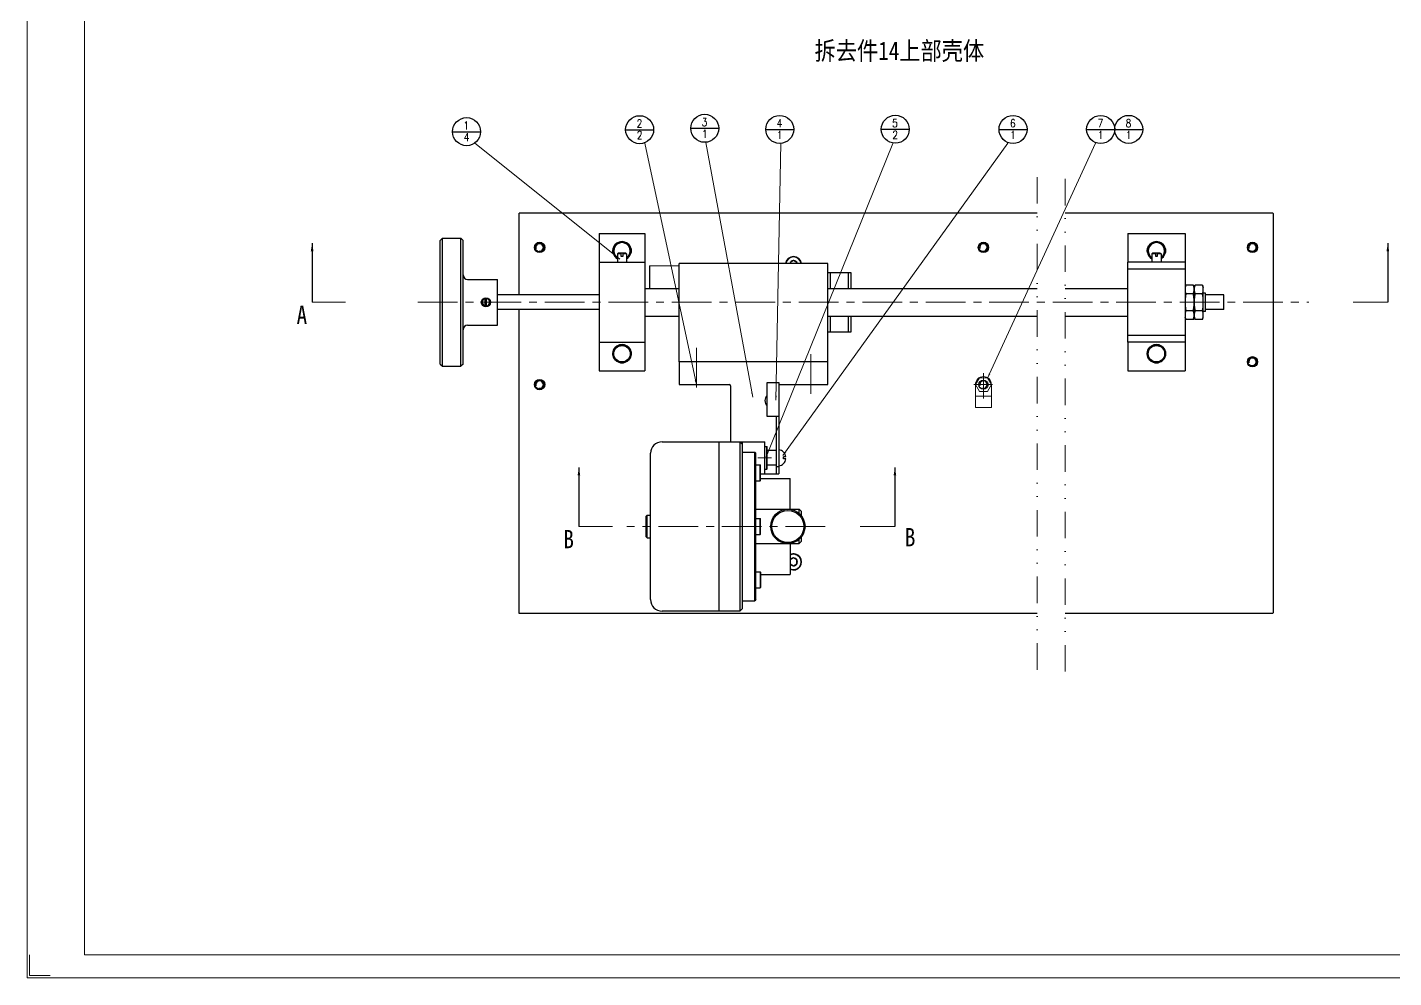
# Model space of a CAD drawing. Header units: millimetres. Extents: x 348 to 7549, y -2121 to -1262.
# Drawn here: x 348 to 946, y -2103 to -1688 of the extents above; entities that cross this region are included whole.
import ezdxf
from ezdxf.enums import TextEntityAlignment as Align

# ---------------------------------------------------------------- set-up
doc = ezdxf.new("R2010")
doc.units = ezdxf.units.MM
doc.header["$LTSCALE"] = 46.255
doc.linetypes.add('CENTER', pattern=[0.6, 0.375, -0.075, 0.075, -0.075])
doc.linetypes.add('DIVIDE2', pattern=[0.625, 0.25, -0.125, 0, -0.125, 0, -0.125])
doc.layers.get('0').update_dxf_attribs({"linetype": 'CONTINUOUS'})
for name, color, linetype in [('02___PRT_ALL_AXES', 7, 'CONTINUOUS'), ('3_ALL_AXES', 7, 'CONTINUOUS'), ('7_ALL_FEATURES', 7, 'CONTINUOUS')]:
    doc.layers.add(name, color=color, linetype=linetype)
for name, color, linetype, lineweight in [('dim', 82, 'CONTINUOUS', 9), ('中心线', 2, 'CENTER', 13), ('双点划线', 4, 'DIVIDE2', 13), ('图框_内框线', 5, 'CONTINUOUS', 13), ('图框_外框线', 7, 'CONTINUOUS', 13), ('图框_角线', 5, 'CONTINUOUS', 13), ('文字', 3, 'CONTINUOUS', 13), ('粗实线', 7, 'CONTINUOUS', 20)]:
    doc.layers.add(name, color=color, linetype=linetype, lineweight=lineweight)
doc.styles.add('ROMANC', font='romanc.shx', dxfattribs={"bigfont": 'gbcbig.shx'})
doc.styles.get("Standard").update_dxf_attribs({"font": 'txt', "width": 0.85, "bigfont": 'gbcbig.shx'})
doc.dimstyles.get("Standard").update_dxf_attribs({"dimtxt": 3.5, "dimasz": 3.5, "dimexe": 0.18, "dimexo": 0.0625, "dimgap": 0.09, "dimtad": 1, "dimdec": 3, "dimdsep": 46, "dimtxsty": 'Standard', "dimcen": 0.09, "dimadec": 0, "dimazin": 0, "dimtol": 1, "dimtp": 0.001, "dimtm": 0.001, "dimtfac": 1, "dimtdec": 3, "dimtofl": 0, "dimtmove": 0, "dimatfit": 3, "dimfxl": 1, "dimtolj": 1, "dimarcsym": 0})
doc.dimstyles.new('YanXiu', dxfattribs={"dimtxt": 2.5, "dimasz": 2.2, "dimexe": 0.66, "dimexo": 0.66, "dimgap": 0.66, "dimtad": 0, "dimtoh": 1, "dimdsep": 46, "dimtxsty": 'ROMANC', "dimcen": 0, "dimclrd": 256, "dimclre": 131, "dimclrt": 42, "dimazin": 2, "dimtfac": 1, "dimtofl": 0, "dimtmove": 0, "dimatfit": 3, "dimfxl": 1, "dimlwd": 5, "dimlwe": 5, "dimarcsym": 0})

msp = doc.modelspace()

# ---------------------------------------------------------------- linework, layer by layer
at = {"color": 2, "linetype": 'Continuous'}
for p, q in [((638.2664, -1731.8529), (650.5127, -1731.8529)), ((534.14102, -1733.32016), (546.38732, -1733.32016)), ((609.80482, -1732.45015), (622.05112, -1732.45015)), ((671.0428, -1732.33901), (683.2891, -1732.33901)), ((721.5424, -1732.27059), (733.7887, -1732.27059)), ((773.03361, -1732.34419), (785.27991, -1732.34419)), ((811.34622, -1732.34419), (823.59252, -1732.34419)), ((823.60027, -1732.31398), (835.84657, -1732.31398))]:
    msp.add_line(p, q, dxfattribs=at)
at = {"color": 7, "linetype": 'Continuous'}
for p, q in [((563.21879, -1804.70416), (563.21879, -1768.90416)), ((789.73113, -1768.90416), (563.21879, -1768.90416)), ((892.59854, -1768.90416), (801.96338, -1768.90416)), ((892.84854, -1769.15416), (892.84854, -1943.65416)), ((528.7188, -1780.90416), (529.7188, -1779.90416)), ((529.71879, -1835.90416), (529.71879, -1779.90416)), ((537.71879, -1835.90416), (537.71879, -1779.90416)), ((538.71879, -1780.90416), (537.71879, -1779.90416)), ((528.71879, -1834.90394), (528.71879, -1780.90439)), ((538.71879, -1834.90394), (538.71879, -1780.90439)), ((604.27837, -1786.09196), (604.21879, -1785.40416)), ((612.21879, -1785.40416), (612.15922, -1786.09196)), ((837.90812, -1786.09196), (837.84854, -1785.40416)), ((845.84854, -1785.40416), (845.78897, -1786.09196)), ((607.91879, -1786.78286), (606.21879, -1786.78286)), ((609.84005, -1786.40416), (606.59754, -1786.40416)), ((607.91879, -1787.82416), (607.91879, -1786.40416)), ((608.51879, -1787.82416), (607.91879, -1787.82416)), ((608.51879, -1786.40416), (608.51879, -1787.82416)), ((610.21879, -1786.78286), (608.51879, -1786.78286)), ((854.34854, -1790.40416), (829.34854, -1790.40416)), ((829.34854, -1825.40416), (829.34854, -1790.40416)), ((841.54854, -1786.78286), (839.84854, -1786.78286)), ((843.46984, -1786.40416), (840.22724, -1786.40416)), ((841.54854, -1787.82416), (841.54854, -1786.40416)), ((842.14854, -1787.82416), (841.54854, -1787.82416)), ((842.14854, -1786.40416), (842.14854, -1787.82416)), ((843.84854, -1786.78286), (842.14854, -1786.78286)), ((854.34854, -1790.40416), (854.34854, -1825.40416)), ((698.21879, -1794.90416), (708.21879, -1794.90416)), ((699.21879, -1794.90416), (699.2188, -1801.90416)), ((707.21878, -1801.90416), (707.21879, -1794.90416)), ((854.34854, -1793.40416), (829.34854, -1793.40416)), ((854.71453, -1800.39861), (854.35497, -1801.3865)), ((857.98255, -1800.39861), (854.71453, -1800.39861)), ((857.98255, -1800.39861), (858.34854, -1801.40416)), ((858.71453, -1800.39861), (858.34854, -1801.40416)), ((858.34854, -1801.40416), (858.34854, -1814.40416)), ((861.98255, -1800.39861), (858.71453, -1800.39861)), ((861.98255, -1800.39861), (862.34854, -1801.40416)), ((862.34854, -1814.40416), (862.34854, -1801.40416)), ((548.41879, -1809.88153), (548.41879, -1805.92679)), ((549.01879, -1809.88153), (549.01879, -1805.92679)), ((857.98255, -1804.15139), (854.71453, -1804.15139)), ((861.98255, -1804.15139), (858.71453, -1804.15139)), ((563.21879, -1943.90416), (563.21879, -1811.10416)), ((699.2188, -1813.90416), (699.21879, -1820.90416)), ((707.21879, -1820.90416), (707.21878, -1813.90416)), ((854.71453, -1815.40972), (854.35497, -1814.42182)), ((857.98255, -1811.65694), (854.71453, -1811.65694)), ((857.98255, -1815.40972), (854.71453, -1815.40972)), ((857.98255, -1815.40972), (858.34854, -1814.40416)), ((858.71453, -1815.40972), (858.34854, -1814.40416)), ((861.98255, -1811.65694), (858.71453, -1811.65694)), ((861.98255, -1815.40972), (858.71453, -1815.40972)), ((861.98255, -1815.40972), (862.34854, -1814.40416)), ((708.21879, -1820.90416), (698.21879, -1820.90416)), ((854.34854, -1822.40416), (829.34854, -1822.40416)), ((854.34854, -1825.40416), (829.34854, -1825.40416)), ((604.27837, -1831.09196), (604.21879, -1830.40416)), ((612.21879, -1830.40416), (612.15922, -1831.09196)), ((837.90812, -1831.09196), (837.84854, -1830.40416)), ((845.84854, -1830.40416), (845.78897, -1831.09196)), ((528.7188, -1834.90416), (529.7188, -1835.90416)), ((538.71879, -1834.90416), (537.71879, -1835.90416)), ((633.21879, -1833.90416), (633.21879, -1843.90416)), ((698.21879, -1843.90416), (698.21879, -1833.90416)), ((633.21879, -1843.90416), (655.21879, -1843.90416)), ((655.71879, -1844.40416), (655.71879, -1868.90416)), ((671.71879, -1857.90416), (671.71879, -1842.90416)), ((671.71879, -1842.90416), (676.71879, -1842.90416)), ((676.71879, -1842.90416), (676.71879, -1882.90416)), ((676.71879, -1843.90416), (698.21879, -1843.90416)), ((676.71879, -1857.90416), (671.71879, -1857.90416)), ((675.71879, -1882.90416), (675.71879, -1857.90416)), ((625.71879, -1868.90416), (670.71879, -1868.90416)), ((650.71879, -1942.90416), (650.71879, -1868.90416)), ((659.71879, -1868.90416), (659.71879, -1942.90416)), ((660.71879, -1869.90416), (659.71879, -1868.90416)), ((660.71884, -1869.90412), (659.71885, -1868.9041)), ((660.71879, -1868.90416), (660.71879, -1941.90416)), ((670.71879, -1882.90416), (670.71879, -1868.90416)), ((620.71879, -1937.90416), (620.71879, -1873.90416)), ((666.21879, -1938.40416), (666.21879, -1873.40416)), ((666.71879, -1873.90416), (666.21879, -1873.40416)), ((666.71879, -1937.90388), (666.71879, -1873.90444)), ((675.71879, -1872.74188), (671.71879, -1872.74188)), ((675.71879, -1879.06644), (671.71879, -1879.06644)), ((676.71879, -1879.90416), (675.71879, -1879.90416)), ((668.71879, -1882.90416), (676.71879, -1882.90416)), ((686.71878, -1899.40417), (685.71878, -1898.40417)), ((685.71879, -1900.32377), (685.71879, -1898.40416)), ((686.71879, -1901.43623), (686.71879, -1899.40416)), ((618.71879, -1910.40416), (618.71879, -1901.40416)), ((618.71882, -1901.40419), (619.21883, -1900.9042)), ((619.21879, -1910.90416), (619.21879, -1900.90416)), ((618.71882, -1910.40413), (619.21883, -1910.90413)), ((686.71879, -1912.40416), (686.71879, -1910.3721)), ((686.71878, -1912.40415), (685.71878, -1913.40415)), ((685.71879, -1913.40416), (685.71879, -1911.48459)), ((666.71879, -1937.90416), (666.21879, -1938.40416)), ((789.73113, -1943.90416), (563.21879, -1943.90416)), ((659.71879, -1942.90416), (625.71879, -1942.90416)), ((660.71879, -1941.90416), (659.71879, -1942.90416)), ((660.71884, -1941.90421), (659.71885, -1942.90422)), ((892.59854, -1943.90416), (801.96338, -1943.90416))]:
    msp.add_line(p, q, dxfattribs=at)
at = {"color": 2, "linetype": 'Continuous'}
for centre in [(644.38955, -1731.8529), (677.16595, -1732.33901), (727.66555, -1732.27059), (779.15676, -1732.34419), (817.46937, -1732.34419), (829.72342, -1732.31398), (540.26417, -1733.32016), (615.92797, -1732.45015)]:
    msp.add_circle(centre, 6.12315, dxfattribs=at)
at = {"color": 7, "linetype": 'Continuous'}
for centre, radius in [((548.71879, -1807.90416), 2), ((680.71879, -1905.90416), 7.5), ((680.71879, -1905.90416), 7)]:
    msp.add_circle(centre, radius, dxfattribs=at)
for centre, radius, start, end in [((892.59854, -1769.15416), 0.25, 0, 90), ((608.21877, -1785.40417), 3.99998, 189.90124491, 239.99521213), ((608.21882, -1785.40417), 3.99998, 300.00478635, 350.09875554), ((841.84852, -1785.40417), 3.99998, 189.90124491, 239.99521213), ((841.84857, -1785.40417), 3.99998, 300.00478635, 350.09875554), ((540.71879, -1795.90416), 2, 180, 270), ((548.71879, -1807.90416), 1.6213, 100.66327203, 259.33672797), ((548.71879, -1807.90416), 1.6213, 280.66327203, 79.33672797), ((540.71879, -1819.90416), 2, 90, 180), ((608.21879, -1830.40416), 4.00001, 189.90132836, 350.09867164), ((841.84854, -1830.40416), 4.00001, 189.90132836, 350.09867164), ((655.21879, -1844.40416), 0.5, 0, 90), ((673.71879, -1850.90416), 3, 131.84293038, 228.15706962), ((625.71879, -1873.90416), 5, 90, 180), ((625.71879, -1937.90416), 5, 180, 270), ((892.59854, -1943.65416), 0.25, 270, 0)]:
    msp.add_arc(centre, radius, start, end, dxfattribs=at)
at = {"color": 2, "linetype": 'Continuous'}
for centre, radius, start, end in [((572.21879, -1783.90416), 1.621, 255, 195), ((608.21879, -1785.40416), 4, 350.09875554, 189.90124491), ((766.21879, -1783.90416), 1.621, 255, 195), ((841.84854, -1785.40416), 4, 350.09875554, 189.90124491), ((883.84854, -1783.90416), 1.621, 255, 195), ((608.21879, -1785.40416), 4, 299.92362704, 300.00478635), ((841.84854, -1785.40416), 4, 299.92362704, 300.00478635), ((548.71879, -1807.90416), 1.6213, 79.33672797, 100.66327203), ((548.71879, -1807.90416), 1.6213, 259.33672797, 280.66327203), ((608.21879, -1830.40416), 4, 350.09867164, 189.90132836), ((841.84854, -1830.40416), 4, 350.09867164, 189.90132836), ((883.84854, -1833.90416), 1.621, 255, 195), ((572.21879, -1843.90416), 1.621, 255, 195), ((766.21879, -1843.90416), 1.621, 255, 195)]:
    msp.add_arc(centre, radius, start, end, dxfattribs=at)
at = {"color": 7, "linetype": 'Continuous'}
for points, start_tangent, end_tangent in [([(604.21879, -1785.40416), (604.2869, -1784.66916), (604.4889, -1783.9592), (604.81792, -1783.29843), (605.26276, -1782.70938), (605.80825, -1782.21209), (606.43584, -1781.82351), (607.12414, -1781.55686), (607.84972, -1781.42123), (608.58787, -1781.42123), (609.31345, -1781.55686), (610.00175, -1781.82351), (610.62933, -1782.21209), (611.17483, -1782.70938), (611.61966, -1783.29843), (611.94868, -1783.9592), (612.15069, -1784.66916), (612.21879, -1785.40416)], (0.001551358, 0.999998797), (0.001551358, -0.999998797)), ([(837.84854, -1785.40416), (837.91665, -1784.66916), (838.11865, -1783.9592), (838.44767, -1783.29843), (838.89251, -1782.70938), (839.438, -1782.21209), (840.06559, -1781.82351), (840.75389, -1781.55686), (841.47947, -1781.42123), (842.21762, -1781.42123), (842.9432, -1781.55686), (843.6315, -1781.82351), (844.25908, -1782.21209), (844.80458, -1782.70938), (845.24941, -1783.29843), (845.57843, -1783.9592), (845.78044, -1784.66916), (845.84854, -1785.40416)], (0.001551358, 0.999998797), (0.001551358, -0.999998797)), ([(854.34854, -1802.275), (854.36403, -1802.64747), (854.40974, -1803.019), (854.48401, -1803.39046)], (0, -1), (0.229964832, -0.97319894)), ([(854.71453, -1800.39861), (854.58551, -1800.78439), (854.48405, -1801.15937), (854.40977, -1801.53084)], (-0.342020143, -0.939692621), (-0.160360206, -0.987058562)), ([(854.48401, -1803.39046), (854.5855, -1803.76557), (854.71453, -1804.15139)], (0.229964832, -0.97319894), (0.342020143, -0.939692621)), ([(858.34854, -1802.275), (858.33307, -1801.90263), (858.28734, -1801.531), (858.21306, -1801.15945), (858.11164, -1800.7846), (857.98255, -1800.39861)], (0, 1), (-0.342020143, 0.939692621)), ([(857.98255, -1804.15139), (858.11163, -1803.76542), (858.21303, -1803.39068), (858.28732, -1803.01912), (858.33306, -1802.64744), (858.34854, -1802.275)], (0.342020143, 0.939692621), (0, 1)), ([(858.71453, -1800.39861), (858.58551, -1800.78439), (858.48405, -1801.15937), (858.40977, -1801.53084), (858.36404, -1801.90244), (858.34854, -1802.275)], (-0.342020143, -0.939692621), (0, -1)), ([(858.34854, -1802.275), (858.36403, -1802.64747), (858.40974, -1803.019), (858.48401, -1803.39046), (858.5855, -1803.76557), (858.71453, -1804.15139)], (0, -1), (0.342020143, -0.939692621)), ([(862.34854, -1802.275), (862.33307, -1801.90263), (862.28734, -1801.531), (862.21306, -1801.15945), (862.11164, -1800.7846), (861.98255, -1800.39861)], (0, 1), (-0.342020143, 0.939692621)), ([(861.98255, -1804.15139), (862.11163, -1803.76542), (862.21303, -1803.39068), (862.28732, -1803.01912), (862.33306, -1802.64744), (862.34854, -1802.275)], (0.342020143, 0.939692621), (0, 1)), ([(854.71453, -1804.15139), (854.58684, -1804.91421), (854.48544, -1805.66117), (854.41062, -1806.40544), (854.36429, -1807.15298), (854.34854, -1807.90416)], (-0.179044418, -0.983840991), (0, -1)), ([(854.34854, -1807.90416), (854.36415, -1808.6519), (854.41013, -1809.39694), (854.48464, -1810.14042), (854.58607, -1810.88908), (854.71453, -1811.65694)], (0, -1), (0.179044418, -0.983840991)), ([(858.34854, -1807.90416), (858.33294, -1807.15643), (858.28696, -1806.4114), (858.21245, -1805.66794), (858.11102, -1804.91928), (857.98255, -1804.15139)], (-0.000000011, 1), (-0.179044418, 0.983840991)), ([(857.98255, -1811.65694), (858.11025, -1810.89411), (858.21165, -1810.14717), (858.28647, -1809.40291), (858.3328, -1808.65536), (858.34854, -1807.90416)], (0.179044418, 0.983840991), (0, 1)), ([(858.71453, -1804.15139), (858.58684, -1804.91421), (858.48544, -1805.66117), (858.41062, -1806.40544), (858.36429, -1807.15298), (858.34854, -1807.90416)], (-0.179044418, -0.983840991), (0, -1)), ([(858.34854, -1807.90416), (858.36415, -1808.6519), (858.41013, -1809.39694), (858.48464, -1810.14042), (858.58607, -1810.88908), (858.71453, -1811.65694)], (0, -1), (0.179044418, -0.983840991)), ([(862.34854, -1807.90416), (862.33294, -1807.15643), (862.28696, -1806.4114), (862.21245, -1805.66794), (862.11102, -1804.91928), (861.98255, -1804.15139)], (-0.000000011, 1), (-0.179044418, 0.983840991)), ([(861.98255, -1811.65694), (862.11025, -1810.89411), (862.21165, -1810.14717), (862.28647, -1809.40291), (862.3328, -1808.65536), (862.34854, -1807.90416)], (0.179044418, 0.983840991), (0, 1)), ([(854.48405, -1812.4177), (854.40977, -1812.78917), (854.36404, -1813.16077), (854.34854, -1813.53333)], (-0.229993823, -0.973192089), (0, -1)), ([(854.40974, -1814.27733), (854.48401, -1814.64879), (854.5855, -1815.0239), (854.71453, -1815.40972)], (0.16032998, -0.987063472), (0.342020143, -0.939692621)), ([(854.71453, -1811.65694), (854.58551, -1812.04272), (854.48405, -1812.4177)], (-0.342020143, -0.939692621), (-0.229993823, -0.973192089)), ([(858.34854, -1813.53333), (858.33307, -1813.16096), (858.28734, -1812.78933), (858.21306, -1812.41778), (858.11164, -1812.04293), (857.98255, -1811.65694)], (0, 1), (-0.342020143, 0.939692621)), ([(857.98255, -1815.40972), (858.11163, -1815.02375), (858.21303, -1814.64901), (858.28732, -1814.27745), (858.33306, -1813.90577), (858.34854, -1813.53333)], (0.342020143, 0.939692621), (0, 1)), ([(858.71453, -1811.65694), (858.58551, -1812.04272), (858.48405, -1812.4177), (858.40977, -1812.78917), (858.36404, -1813.16077), (858.34854, -1813.53333)], (-0.342020143, -0.939692621), (0, -1)), ([(858.34854, -1813.53333), (858.36403, -1813.9058), (858.40974, -1814.27733), (858.48401, -1814.64879), (858.5855, -1815.0239), (858.71453, -1815.40972)], (0, -1), (0.342020143, -0.939692621)), ([(862.34854, -1813.53333), (862.33307, -1813.16096), (862.28734, -1812.78933), (862.21306, -1812.41778), (862.11164, -1812.04293), (861.98255, -1811.65694)], (0, 1), (-0.342020143, 0.939692621)), ([(861.98255, -1815.40972), (862.11163, -1815.02375), (862.21303, -1814.64901), (862.28732, -1814.27745), (862.33306, -1813.90577), (862.34854, -1813.53333)], (0.342020143, 0.939692621), (0, 1)), ([(604.21879, -1830.40416), (604.2869, -1829.66916), (604.4889, -1828.9592), (604.81792, -1828.29843), (605.26276, -1827.70938), (605.80825, -1827.21209), (606.43584, -1826.82351), (607.12414, -1826.55686), (607.84972, -1826.42123), (608.58787, -1826.42123), (609.31345, -1826.55686), (610.00175, -1826.82351), (610.62933, -1827.21209), (611.17483, -1827.70938), (611.61966, -1828.29843), (611.94868, -1828.9592), (612.15069, -1829.66916), (612.21879, -1830.40416)], (0.001551358, 0.999998797), (0.001551358, -0.999998797)), ([(837.84854, -1830.40416), (837.91665, -1829.66916), (838.11865, -1828.9592), (838.44767, -1828.29843), (838.89251, -1827.70938), (839.438, -1827.21209), (840.06559, -1826.82351), (840.75389, -1826.55686), (841.47947, -1826.42123), (842.21762, -1826.42123), (842.9432, -1826.55686), (843.6315, -1826.82351), (844.25908, -1827.21209), (844.80458, -1827.70938), (845.24941, -1828.29843), (845.57843, -1828.9592), (845.78044, -1829.66916), (845.84854, -1830.40416)], (0.001551358, 0.999998797), (0.001551358, -0.999998797))]:
    msp.add_spline(points, degree=3, dxfattribs=dict(at, start_tangent=start_tangent, end_tangent=end_tangent))
at = {"layer": '02___PRT_ALL_AXES', "color": 7, "linetype": 'Continuous'}
for p, q in [((529.71879, -1779.90416), (537.71879, -1779.90416)), ((598.21879, -1777.90416), (598.21879, -1837.90416)), ((598.21879, -1777.90416), (618.21879, -1777.90416)), ((618.21879, -1777.90416), (618.21879, -1837.90416)), ((829.34854, -1777.90416), (854.34854, -1777.90416)), ((829.34854, -1777.90416), (829.34854, -1790.40416)), ((854.34854, -1777.90416), (854.34854, -1790.40416)), ((598.21879, -1790.40416), (618.21879, -1790.40416)), ((620.21879, -1791.90416), (620.21879, -1801.90416)), ((633.21879, -1833.90416), (633.21879, -1790.90416)), ((698.21879, -1790.90416), (633.21879, -1790.90416)), ((698.21879, -1833.90416), (698.21879, -1790.90416)), ((540.71879, -1797.90416), (553.71879, -1797.90416)), ((553.71879, -1817.90416), (553.71879, -1797.90416)), ((708.21879, -1794.90416), (708.21879, -1797.3956)), ((708.21879, -1797.41273), (708.21879, -1801.90416)), ((618.21879, -1801.90416), (633.21879, -1801.90416)), ((698.21879, -1801.90416), (789.73113, -1801.90416)), ((801.96338, -1801.90416), (829.34854, -1801.90416)), ((863.34854, -1803.90416), (862.34854, -1803.90416)), ((863.34854, -1811.90416), (863.34854, -1803.90416)), ((598.21879, -1804.70416), (553.71879, -1804.70416)), ((871.34854, -1804.70416), (863.34854, -1804.70416)), ((871.34854, -1811.10117), (871.34854, -1804.70715)), ((598.21879, -1811.10416), (553.71879, -1811.10416)), ((618.21879, -1813.90416), (633.21879, -1813.90416)), ((698.21879, -1813.90416), (789.73113, -1813.90416)), ((708.21879, -1813.90416), (708.21879, -1818.39559)), ((801.96338, -1813.90416), (829.34854, -1813.90416)), ((863.34854, -1811.90416), (862.34854, -1811.90416)), ((871.34854, -1811.10416), (863.34854, -1811.10416)), ((540.71879, -1817.90416), (553.71879, -1817.90416)), ((708.21879, -1818.41272), (708.21879, -1820.90416)), ((598.21879, -1825.40416), (618.21879, -1825.40416)), ((829.34854, -1825.40416), (829.34854, -1837.90416)), ((854.34854, -1825.40416), (854.34854, -1837.90416)), ((529.71879, -1835.90416), (537.71879, -1835.90416)), ((598.21879, -1837.90416), (618.21879, -1837.90416)), ((698.21879, -1833.90416), (633.21879, -1833.90416)), ((829.34854, -1837.90416), (854.34854, -1837.90416)), ((660.71879, -1873.40416), (666.21879, -1873.40416)), ((668.71879, -1884.90416), (681.71879, -1884.90416)), ((681.71879, -1898.40416), (681.71879, -1884.90416)), ((666.71879, -1898.40416), (685.71879, -1898.40416)), ((619.21879, -1900.90416), (620.71879, -1900.90416)), ((619.21879, -1910.90416), (620.71879, -1910.90416)), ((666.71879, -1913.40416), (685.71879, -1913.40416)), ((681.71879, -1913.40416), (681.71879, -1926.90416)), ((668.71879, -1926.90416), (681.71879, -1926.90416)), ((660.71879, -1938.40416), (666.21879, -1938.40416))]:
    msp.add_line(p, q, dxfattribs=at)
for centre in [(572.21879, -1783.90416), (766.21879, -1783.90416), (883.84854, -1783.90416), (883.84854, -1833.90416), (572.21879, -1843.90416)]:
    msp.add_circle(centre, 2.25, dxfattribs=at)
for centre in [(711.92466, -1797.40417), (711.92466, -1818.40416)]:
    msp.add_arc(centre, 3.70588, 179.86757731, 180.13242269, dxfattribs=at)
at = {"layer": '3_ALL_AXES', "color": 7, "linetype": 'Continuous'}
for p, q in [((606.59749, -1786.40416), (606.21879, -1786.78286)), ((606.21879, -1786.78286), (606.21879, -1790.40416)), ((609.84009, -1786.40416), (610.21879, -1786.78286)), ((610.21879, -1786.78286), (610.21879, -1790.40416)), ((683.21879, -1789.68416), (681.72923, -1790.54416)), ((681.72923, -1790.54416), (681.72923, -1790.90416)), ((684.70836, -1790.54416), (683.21879, -1789.68416)), ((684.70836, -1790.90416), (684.70836, -1790.54416)), ((840.22724, -1786.40416), (839.84854, -1786.78286)), ((839.84854, -1786.78286), (839.84854, -1790.40416)), ((843.46984, -1786.40416), (843.84854, -1786.78286)), ((843.84854, -1786.78286), (843.84854, -1790.40416)), ((670.71879, -1870.90416), (671.46879, -1870.90416)), ((666.71879, -1879.02148), (668.56879, -1879.02148)), ((670.71879, -1880.90416), (671.46879, -1880.90416)), ((666.71879, -1886.02148), (668.56879, -1886.02148)), ((666.71879, -1902.40416), (668.56879, -1902.40416)), ((666.71879, -1909.40416), (668.56879, -1909.40416)), ((683.21879, -1919.68416), (681.72923, -1920.54416)), ((681.72923, -1920.54416), (681.72923, -1922.26416)), ((681.72923, -1922.26416), (683.21879, -1923.12416)), ((684.70836, -1920.54416), (683.21879, -1919.68416)), ((683.21879, -1923.12416), (684.70836, -1922.26416)), ((684.70836, -1922.26416), (684.70836, -1920.54416)), ((666.71879, -1925.78685), (668.56879, -1925.78685)), ((666.71879, -1932.78685), (668.56879, -1932.78685))]:
    msp.add_line(p, q, dxfattribs=at)
for centre, radius in [((572.21879, -1783.90416), 2), ((766.21879, -1783.90416), 2), ((883.84854, -1783.90416), 2), ((608.21879, -1830.40416), 4), ((608.21879, -1830.40416), 3.6), ((841.84854, -1830.40416), 4), ((841.84854, -1830.40416), 3.6), ((883.84854, -1833.90416), 2), ((572.21879, -1843.90416), 2), ((766.21879, -1843.90416), 2)]:
    msp.add_circle(centre, radius, dxfattribs=at)
for centre, radius, start, end in [((608.21879, -1785.40416), 4, 300, 240), ((608.21879, -1785.40416), 3.6, 303.88673933, 236.11326067), ((841.84854, -1785.40416), 4, 300, 240), ((841.84854, -1785.40416), 3.6, 303.88673933, 236.11326067), ((683.21879, -1791.40416), 1.72, 16.89972938, 163.10027062), ((676.40473, -1875.90416), 3.51406, 45.41521044, 84.87245958), ((676.40473, -1875.90416), 3.51406, 275.12754042, 314.58478956), ((683.21879, -1921.40416), 1.72, 209.29721919, 150.70278081)]:
    msp.add_arc(centre, radius, start, end, dxfattribs=at)
at = {"layer": '7_ALL_FEATURES', "color": 7, "linetype": 'Continuous'}
for p, q in [((671.46879, -1880.90416), (671.46879, -1870.90416)), ((671.46879, -1870.90416), (671.71879, -1871.15416)), ((671.71879, -1880.65408), (671.71879, -1871.15424)), ((678.87427, -1873.40417), (678.84915, -1873.4296)), ((679.84692, -1875.40416), (678.84915, -1875.40416)), ((668.56879, -1886.02148), (668.56879, -1879.02148)), ((668.56879, -1879.02148), (668.71879, -1879.17148)), ((668.71879, -1885.87148), (668.71879, -1879.17148)), ((671.46879, -1880.90416), (671.71879, -1880.65416)), ((679.84692, -1876.40416), (678.84915, -1876.40416)), ((678.84915, -1878.37873), (678.87427, -1878.40416)), ((668.56879, -1886.02148), (668.71879, -1885.87148)), ((668.56879, -1909.40416), (668.56879, -1902.40416)), ((668.56879, -1902.40416), (668.71879, -1902.55416)), ((668.71879, -1909.25416), (668.71879, -1902.55416)), ((668.56879, -1909.40416), (668.71879, -1909.25416)), ((668.56879, -1925.78685), (668.56879, -1932.78685)), ((668.56879, -1925.78685), (668.71879, -1925.93685)), ((668.71879, -1925.93685), (668.71879, -1932.63685)), ((668.56879, -1932.78685), (668.71879, -1932.63685))]:
    msp.add_line(p, q, dxfattribs=at)
for centre, radius, start, end in [((683.21879, -1791.40416), 3.5, 8.2132107, 171.7867893), ((683.21879, -1791.40416), 3.35, 8.58368169, 171.41631831), ((676.40473, -1875.90416), 3.47831, 8.26478539, 45.35116343), ((673.89643, -1875.90368), 4.97784, 359.99441205, 5.75918977), ((673.89643, -1875.90465), 4.97784, 354.24081023, 0.00558795), ((676.40473, -1875.90416), 3.47831, 314.64883657, 351.73521461), ((683.21879, -1921.40416), 3.5, 244.62306647, 115.37693353), ((683.21879, -1921.40416), 3.35, 243.39986504, 116.60013496)]:
    msp.add_arc(centre, radius, start, end, dxfattribs=at)
at = {"layer": '中心线'}
for p, q in [((519.01565, -1807.90416), (908.50144, -1807.90416)), ((640.71879, -1827.85682), (640.71879, -1847.1415)), ((690.71879, -1847.86468), (690.71879, -1828.57999)), ((766.21879, -1838.86321), (766.21879, -1849.96317)), ((762.08048, -1843.90416), (770.13461, -1843.90416)), ((673.50495, -1875.90416), (667.61645, -1875.90416)), ((697.00795, -1905.90416), (610.27898, -1905.90416))]:
    msp.add_line(p, q, dxfattribs=at)
at = {"layer": '双点划线'}
for p, q in [((789.73113, -1753.19556), (789.73113, -1971.4729)), ((801.96338, -1753.96431), (801.96338, -1970.18708))]:
    msp.add_line(p, q, dxfattribs=at)
at = {"layer": '图框_内框线'}
msp.add_lwpolyline([(373.24305, -2093.1601), (1527.24305, -2093.1601), (1527.24305, -1272.1601), (373.24305, -1272.1601)], close=True, dxfattribs=at)
at = {"layer": '图框_外框线'}
msp.add_lwpolyline([(348.24305, -2103.1601), (1537.24305, -2103.1601), (1537.24305, -1262.1601), (348.24305, -1262.1601)], close=True, dxfattribs=at)
at = {"layer": '图框_角线', "flags": 128}
msp.add_lwpolyline([(358.24305, -2102.1601), (349.24305, -2102.1601), (349.24305, -2093.1601)], dxfattribs=at)
at = {"layer": '粗实线'}
for p, q in [((620.21879, -1791.90416), (633.21879, -1791.90416)), ((487.401, -1807.90416), (472.75321, -1807.90416)), ((927.82964, -1807.90416), (943.01444, -1807.90416)), ((762.71879, -1843.90416), (762.71879, -1853.90416)), ((769.71879, -1843.90416), (769.71879, -1853.90416)), ((762.71879, -1848.90416), (769.71879, -1848.90416)), ((762.71879, -1853.90416), (769.71879, -1853.90416)), ((604.02775, -1905.90416), (589.37995, -1905.90416)), ((712.34468, -1905.90416), (727.52948, -1905.90416))]:
    msp.add_line(p, q, dxfattribs=at)
msp.add_lwpolyline([(764.48674, -1840.90416), (762.75469, -1843.90416), (764.48674, -1846.90416), (767.95084, -1846.90416), (769.68289, -1843.90416), (767.95084, -1840.90416)], close=True, dxfattribs=at)
msp.add_arc((766.21879, -1843.90416), 3.5, 0, 180, dxfattribs=at)

# ---------------------------------------------------------------- texts
at = {"color": 2, "linetype": 'Continuous'}
for s, width, p, p2 in [('1', 2.1, (538.93475, -1732.38164), (541.38401, -1732.38164)), ('2', 1.05, (614.59855, -1731.51164), (617.04781, -1731.51164)), ('3', 1.05, (643.06014, -1730.91438), (645.5094, -1730.91438)), ('4', 1.05, (675.83653, -1731.4005), (678.28579, -1731.4005)), ('5', 1.05, (726.33613, -1731.33207), (728.78539, -1731.33207)), ('6', 1.05, (777.82735, -1731.40567), (780.27661, -1731.40567)), ('7', 1.05, (816.13995, -1731.40567), (818.58921, -1731.40567)), ('8', 1.05, (828.39401, -1731.37546), (830.84327, -1731.37546)), ('4', 1.05, (539.03498, -1737.49338), (541.48424, -1737.49338)), ('2', 1.05, (614.69878, -1736.62337), (617.14804, -1736.62337)), ('1', 2.1, (643.16037, -1736.02612), (645.60963, -1736.02612)), ('1', 2.1, (675.93676, -1736.51223), (678.38602, -1736.51223)), ('2', 1.05, (726.43636, -1736.44381), (728.88562, -1736.44381)), ('1', 2.1, (777.92758, -1736.51741), (780.37684, -1736.51741)), ('1', 2.1, (816.24018, -1736.51741), (818.68944, -1736.51741)), ('1', 2.1, (828.49424, -1736.48719), (830.9435, -1736.48719))]:
    msp.add_text(s, height=3.49894, dxfattribs=dict(at, width=width)).set_placement(p, p2, align=Align.FIT)
at = {"layer": '文字', "insert": (766.5595, -1693.95914), "char_height": 8, "width": 103.0074408, "attachment_point": 3, "line_spacing_factor": 0.9}
msp.add_mtext('{\\fFangSong|b0|i0|c134|p49;拆去件14上部壳体}', dxfattribs=at)
at = {"layer": '粗实线', "char_height": 8, "width": 11.5477412, "attachment_point": 1}
for s, insert in [('{\\fFangSong|b0|i0|c134|p49;A}', (465.95504, -1809.44058)), ('{\\fFangSong|b0|i0|c134|p49;B}', (582.58179, -1907.44058)), ('{\\fFangSong|b0|i0|c134|p49;B}', (731.85818, -1906.59169))]:
    msp.add_mtext(s, dxfattribs=dict(at, insert=insert))

# ---------------------------------------------------------------- leaders
at = {"color": 7, "linetype": 'Continuous'}
for points in [[(472.75321, -1782.08352), (472.75321, -1807.90416)], [(943.01444, -1782.08352), (943.01444, -1807.90416)], [(589.37995, -1880.08352), (589.37995, -1905.90416)], [(727.52948, -1880.08352), (727.52948, -1905.90416)]]:
    msp.add_leader(points, dimstyle='Standard', override={"dimtad": 0}, dxfattribs=at)
at = {"layer": 'dim'}
for points in [[(665.41478, -1849.41443), (644.82658, -1738.08868)], [(607.25847, -1789.12287), (543.78209, -1738.2649)], [(640.71879, -1843.90416), (618.13634, -1738.32256)], [(671.22334, -1875.41377), (726.60482, -1738.51244)], [(675.53132, -1850.68983), (677.60404, -1738.32256)], [(678.55397, -1874.86454), (776.88904, -1738.2788)], [(768.05195, -1841.01118), (815.20164, -1738.2788)]]:
    msp.add_leader(points, dimstyle='YanXiu', override={"dimasz": 2, "dimgap": 0.66, "dimtad": 0}, dxfattribs=at)

doc.saveas('drawing.dxf')
